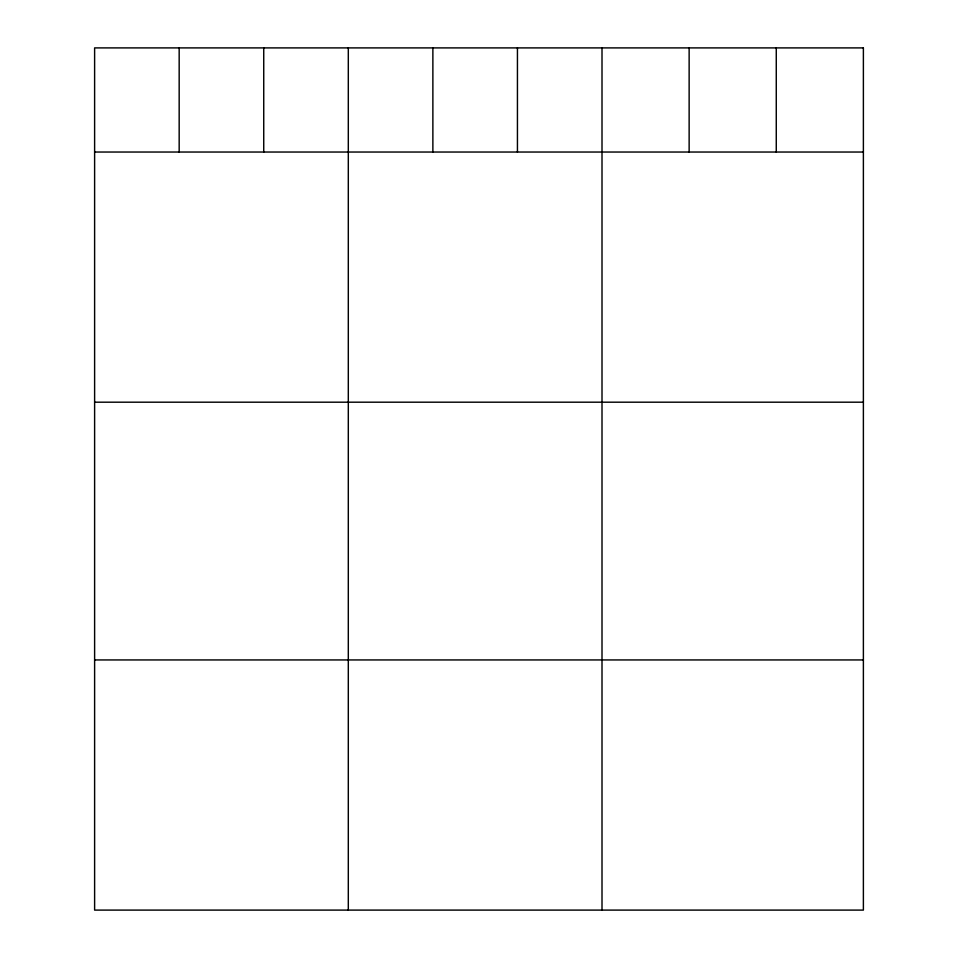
<?xml version="1.0" encoding="UTF-8"?>
<svg xmlns="http://www.w3.org/2000/svg" width="958" height="958" viewBox="0 0 958 958"><rect width="100%" height="100%" fill="white"/><g stroke="black" fill="none" stroke-linecap="round" stroke-linejoin="round"><path stroke-width="1.44" d="M94.614 152.035L863.386 152.035M94.614 402.192L863.386 402.192M94.614 659.942L863.386 659.942M776.267 47.9L776.267 152.035M689.137 47.9L689.137 152.035M602.007 47.9L602.007 910.1M517.44 47.9L517.44 152.035M432.872 47.9L432.872 152.035M348.305 47.9L348.305 910.1M263.737 47.9L263.737 152.035M179.17 47.9L179.17 152.035M863.386 47.9L94.614 47.9L94.614 910.1L863.386 910.1L863.386 47.9"/></g></svg>
